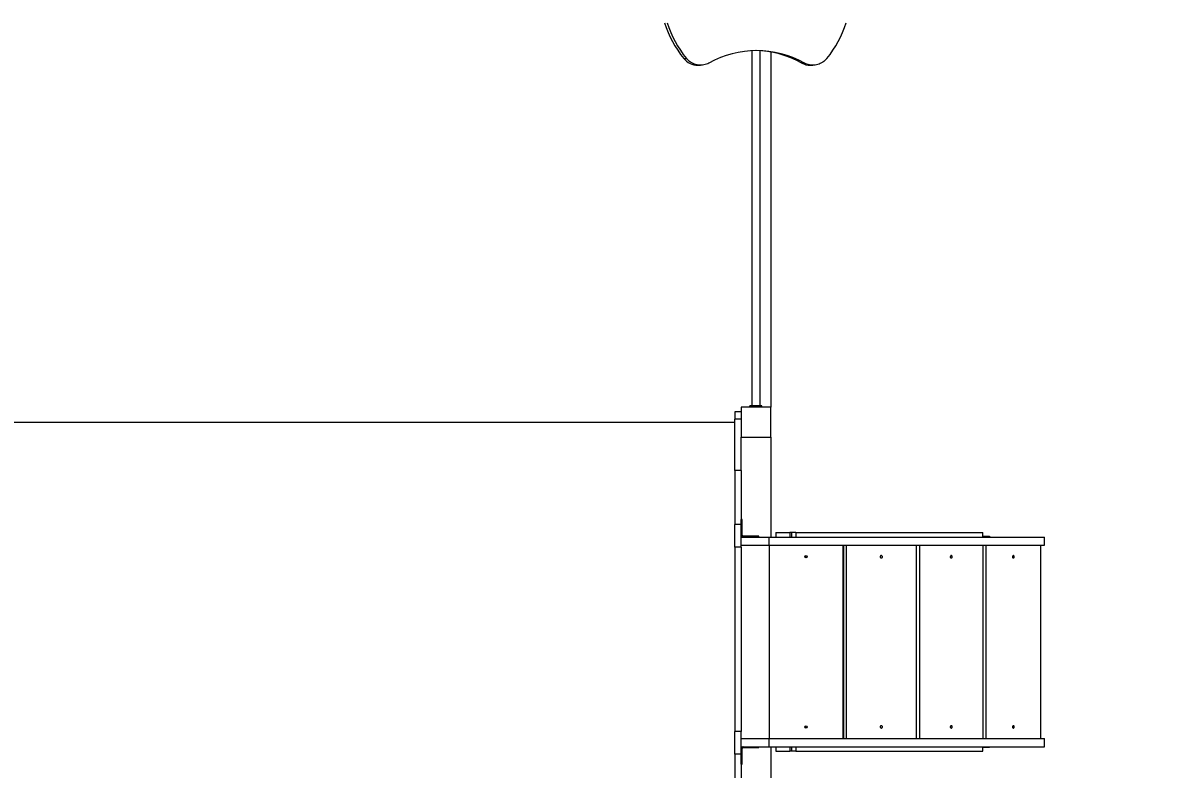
# Model space of a CAD drawing. Header units: millimetres. Extents: x -8939 to 8472, y -10604 to 8071.
# Drawn here: x -1443 to 2366, y 1365 to 3857 of the extents above; entities that cross this region are included whole.
import ezdxf

# ---------------------------------------------------------------- set-up
doc = ezdxf.new("R2010")
doc.units = ezdxf.units.MM
for name, color, linetype in [('DIKOM_ОБЪЕКТ', 7, 'Continuous'), ('DIKOM_РАЗМЕР_ЗОНА', 7, 'Continuous'), ('DIKOM_РАЗМЕР_ОБЪЕКТА', 7, 'Continuous')]:
    doc.layers.add(name, color=color, linetype=linetype)
doc.styles.add('style1', font='arial.ttf', dxfattribs={"width": 0.8})
doc.dimstyles.new('1-50', dxfattribs={"dimtxt": 300, "dimasz": 200, "dimexe": 100, "dimexo": 0, "dimgap": 100, "dimtad": 1, "dimdec": 0, "dimtxsty": 'style1', "dimcen": 0, "dimclrd": 7, "dimclre": 7, "dimadec": 1, "dimazin": 2, "dimtfac": 1, "dimtdec": 0, "dimtmove": 0, "dimatfit": 3, "dimfxl": 0, "dimlwd": 25, "dimlwe": 18, "dimarcsym": 0})

# ---------------------------------------------------------------- blocks, each defined once
blk = doc.blocks.new('*D10')
at = {"layer": 'Defpoints', "color": 0, "transparency": 16777216}
for p in [(-1552.4, 6070.9), (-5993.5, -5179.1), (3962.9, -5179.1)]:
    blk.add_point(p, dxfattribs=at)
at = {"layer": 'DIKOM_РАЗМЕР_ОБЪЕКТА', "color": 7, "lineweight": 18, "transparency": 16777216}
for p, q in [((-1552.4, 6070.9), (-6093.5, 6070.9)), ((3962.9, -5179.1), (-6093.5, -5179.1))]:
    blk.add_line(p, q, dxfattribs=at)
at = {"layer": 'DIKOM_РАЗМЕР_ОБЪЕКТА', "color": 7, "lineweight": 25, "transparency": 16777216}
blk.add_line((-5993.5, 5870.9), (-5993.5, -4979.1), dxfattribs=at)
at = {"layer": 'DIKOM_РАЗМЕР_ОБЪЕКТА', "color": 7, "transparency": 16777216}
for points in [[(-6026.9, 5870.9), (-5960.2, 5870.9), (-5993.5, 6070.9)], [(-6026.9, -4979.1), (-5960.2, -4979.1), (-5993.5, -5179.1)]]:
    blk.add_solid(points, dxfattribs=at)
at = {"layer": 'DIKOM_РАЗМЕР_ОБЪЕКТА', "color": 0, "transparency": 16777216, "insert": (-6246.7, 1864), "char_height": 300, "attachment_point": 5, "rotation": 90, "style": 'style1'}
blk.add_mtext('11250', dxfattribs=at)
blk = doc.blocks.new('*D11')
at = {"layer": 'Defpoints', "color": 0, "transparency": 16777216}
for p in [(-4909.4, 1993.3), (5472.2, -1149), (5472.2, -8455.4)]:
    blk.add_point(p, dxfattribs=at)
at = {"layer": 'DIKOM_РАЗМЕР_ОБЪЕКТА', "color": 7, "lineweight": 18, "transparency": 16777216}
for p, q in [((-4909.4, 1993.3), (-4909.4, -8555.4)), ((5472.2, -1149), (5472.2, -8555.4))]:
    blk.add_line(p, q, dxfattribs=at)
at = {"layer": 'DIKOM_РАЗМЕР_ОБЪЕКТА', "color": 7, "lineweight": 25, "transparency": 16777216}
blk.add_line((-4709.4, -8455.4), (5272.2, -8455.4), dxfattribs=at)
at = {"layer": 'DIKOM_РАЗМЕР_ОБЪЕКТА', "color": 7, "transparency": 16777216}
for points in [[(-4709.4, -8422), (-4709.4, -8488.7), (-4909.4, -8455.4)], [(5272.2, -8422), (5272.2, -8488.7), (5472.2, -8455.4)]]:
    blk.add_solid(points, dxfattribs=at)
at = {"layer": 'DIKOM_РАЗМЕР_ОБЪЕКТА', "color": 0, "transparency": 16777216, "insert": (1663.1, -8202.2), "char_height": 300, "attachment_point": 5, "style": 'style1'}
blk.add_mtext('10400', dxfattribs=at)
blk = doc.blocks.new('*D12')
at = {"layer": 'Defpoints', "color": 0, "transparency": 16777216}
for p in [(-8488.9, 8070.9), (-1804, 8070.9), (173.6, -6679.1)]:
    blk.add_point(p, dxfattribs=at)
at = {"layer": 'DIKOM_РАЗМЕР_ЗОНА', "color": 7, "lineweight": 18, "transparency": 16777216}
for p, q in [((-1804, 8070.9), (-8588.9, 8070.9)), ((173.6, -6679.1), (-8588.9, -6679.1))]:
    blk.add_line(p, q, dxfattribs=at)
at = {"layer": 'DIKOM_РАЗМЕР_ЗОНА', "color": 7, "lineweight": 25, "transparency": 16777216}
blk.add_line((-8488.9, -6479.1), (-8488.9, 7870.9), dxfattribs=at)
at = {"layer": 'DIKOM_РАЗМЕР_ЗОНА', "color": 7, "transparency": 16777216}
for points in [[(-8522.3, 7870.9), (-8455.6, 7870.9), (-8488.9, 8070.9)], [(-8522.3, -6479.1), (-8455.6, -6479.1), (-8488.9, -6679.1)]]:
    blk.add_solid(points, dxfattribs=at)
at = {"layer": 'DIKOM_РАЗМЕР_ЗОНА', "color": 0, "transparency": 16777216, "insert": (-8742.1, 2001.1), "char_height": 300, "attachment_point": 5, "rotation": 90, "style": 'style1'}
blk.add_mtext('14750', dxfattribs=at)
blk = doc.blocks.new('*D13')
at = {"layer": 'Defpoints', "color": 0, "transparency": 16777216}
for p in [(-7909.4, 1799), (8472.2, -1099.5), (-7909.4, -10503.8)]:
    blk.add_point(p, dxfattribs=at)
at = {"layer": 'DIKOM_РАЗМЕР_ЗОНА', "color": 7, "lineweight": 18, "transparency": 16777216}
for p, q in [((-7909.4, 1799), (-7909.4, -10603.8)), ((8472.2, -1099.5), (8472.2, -10603.8))]:
    blk.add_line(p, q, dxfattribs=at)
at = {"layer": 'DIKOM_РАЗМЕР_ЗОНА', "color": 7, "lineweight": 25, "transparency": 16777216}
blk.add_line((8272.2, -10503.8), (-7709.4, -10503.8), dxfattribs=at)
at = {"layer": 'DIKOM_РАЗМЕР_ЗОНА', "color": 7, "transparency": 16777216}
for points in [[(-7709.4, -10470.4), (-7709.4, -10537.1), (-7909.4, -10503.8)], [(8272.2, -10470.4), (8272.2, -10537.1), (8472.2, -10503.8)]]:
    blk.add_solid(points, dxfattribs=at)
at = {"layer": 'DIKOM_РАЗМЕР_ЗОНА', "color": 0, "transparency": 16777216, "insert": (1786.3, -10250.6), "char_height": 300, "attachment_point": 5, "style": 'style1'}
blk.add_mtext('16400', dxfattribs=at)

msp = doc.modelspace()

# ---------------------------------------------------------------- linework, layer by layer
at = {"layer": 'DIKOM_ОБЪЕКТ', "color": 7, "linetype": 'Continuous', "lineweight": 15}
for p, q in [((764.5, 3738.4), (773.4, 3738.4)), ((992.2, 3764.1), (992.2, 2578)), ((1019.2, 2578), (1019.2, 3763.8)), ((1055.7, 3759.5), (1055.7, 2574)), ((811.4, 3715.5), (820.3, 3715.5)), ((1158.4, 3722.9), (1167.3, 3722.9)), ((1186.8, 3715.5), (1195.7, 3715.5)), ((955.7, 2559), (934.7, 2559)), ((934.7, 2559), (934.7, 2534)), ((955.7, 2574), (955.7, 2474)), ((1055.7, 2574), (955.7, 2574)), ((985.7, 2574), (985.7, 2578)), ((1025.7, 2578), (985.7, 2578)), ((1025.7, 2574), (1025.7, 2578)), ((1055.7, 2474), (1055.7, 2574)), ((-1844.3, 2524), (934.7, 2524)), ((955.7, 2534), (934.7, 2534)), ((934.7, 2362.4), (934.7, 2534)), ((955.7, 2362.4), (955.7, 2474)), ((955.7, 2474), (1055.7, 2474)), ((1055.7, 2474), (1055.7, 2140.6)), ((955.7, 2362.4), (934.7, 2362.4)), ((955.7, 2182.8), (934.7, 2182.8)), ((934.7, 2107.2), (934.7, 2182.8)), ((956.7, 2198.6), (955.7, 2198.6)), ((955.7, 2107.2), (955.7, 2182.8)), ((955.7, 2180.6), (956.7, 2180.6)), ((959.7, 2198.6), (956.7, 2198.6)), ((956.7, 2180.6), (956.7, 2198.6)), ((956.7, 2180.6), (959.7, 2180.6)), ((956.7, 2146.6), (956.7, 2180.6)), ((959.7, 2180.6), (959.7, 2198.6)), ((959.7, 2146.6), (959.7, 2180.6)), ((955.7, 2140.6), (1048.7, 2140.6)), ((996.7, 2143.6), (962.7, 2143.6)), ((996.7, 2140.6), (996.7, 2143.6)), ((1014.7, 2143.6), (996.7, 2143.6)), ((1014.7, 2140.6), (1014.7, 2143.6)), ((1048.7, 2140.6), (1048.7, 2113.6)), ((1048.7, 2140.6), (1968.6, 2140.6)), ((1072.4, 2155.6), (1072.4, 2140.6)), ((1072.4, 2155.6), (1118.8, 2155.6)), ((1118.8, 2155.6), (1118.8, 2140.6)), ((1124.3, 2155.6), (1118.8, 2155.6)), ((1124.3, 2155.6), (1124.3, 2140.6)), ((1139.1, 2155.6), (1124.3, 2155.6)), ((1139.1, 2155.6), (1139.1, 2140.6)), ((1139.1, 2155.6), (1762.2, 2155.6)), ((1762.2, 2155.6), (1762.2, 2140.6)), ((1762.2, 2155.6), (1762.9, 2155.6)), ((1762.9, 2140.6), (1762.9, 2155.6)), ((1762.9, 2143.6), (1785.7, 2143.6)), ((1785.7, 2143.6), (1785.7, 2140.6)), ((1968.6, 2140.6), (1968.6, 2113.6)), ((1968.6, 2140.6), (1969.8, 2140.6)), ((1969.8, 2113.6), (1969.8, 2140.6)), ((955.7, 2107.2), (934.7, 2107.2)), ((955.7, 2113.6), (1048.7, 2113.6)), ((1049.7, 2113.6), (1049.7, 1467.6)), ((1296.5, 1467.6), (1296.5, 2113.6)), ((1297.6, 2113.6), (1297.6, 1467.6)), ((1307, 2113.6), (1307, 1467.6)), ((1541.5, 1467.6), (1541.5, 2113.6)), ((1551.3, 2113.6), (1551.3, 1467.6)), ((1764.6, 1467.6), (1764.6, 2113.6)), ((1773.3, 2113.6), (1773.3, 1467.6)), ((1957.3, 1467.6), (1957.3, 2113.6)), ((1968.6, 2113.6), (1969.8, 2113.6)), ((955.7, 1490.8), (934.7, 1490.8)), ((955.7, 1467.6), (1048.7, 1467.6)), ((1048.7, 1467.6), (1048.7, 1440.6)), ((1048.7, 1467.6), (1968.6, 1467.6)), ((1968.6, 1467.6), (1968.6, 1440.6)), ((1968.6, 1467.6), (1969.8, 1467.6)), ((1969.8, 1440.6), (1969.8, 1467.6)), ((955.7, 1415.2), (934.7, 1415.2)), ((934.7, 1415.2), (934.7, 1331.4)), ((955.7, 1440.6), (1048.7, 1440.6)), ((955.7, 1415.2), (955.7, 1326.5)), ((956.7, 1400.6), (956.7, 1434.6)), ((959.7, 1400.6), (959.7, 1434.6)), ((962.7, 1437.6), (996.7, 1437.6)), ((996.7, 1440.6), (996.7, 1437.6)), ((996.7, 1437.6), (1014.7, 1437.6)), ((1014.7, 1437.6), (1014.7, 1440.6)), ((1048.7, 1440.6), (1968.6, 1440.6)), ((1055.7, 1440.6), (1055.7, 1293.7)), ((1072.4, 1440.6), (1072.4, 1425.6)), ((1072.4, 1425.6), (1118.8, 1425.6)), ((1118.8, 1440.6), (1118.8, 1425.6)), ((1124.3, 1425.6), (1118.8, 1425.6)), ((1124.3, 1440.6), (1124.3, 1425.6)), ((1139.1, 1425.6), (1124.3, 1425.6)), ((1139.1, 1440.6), (1139.1, 1425.6)), ((1139.1, 1425.6), (1762.2, 1425.6)), ((1762.2, 1440.6), (1762.2, 1425.6)), ((1762.2, 1425.6), (1762.9, 1425.6)), ((1762.9, 1425.6), (1762.9, 1440.6)), ((1785.7, 1437.6), (1762.9, 1437.6)), ((1785.7, 1440.6), (1785.7, 1437.6)), ((1968.6, 1440.6), (1969.8, 1440.6)), ((955.7, 1400.6), (956.7, 1400.6)), ((955.7, 1382.6), (956.7, 1382.6)), ((956.7, 1400.6), (959.7, 1400.6)), ((956.7, 1382.6), (956.7, 1400.6)), ((956.7, 1382.6), (959.7, 1382.6))]:
    msp.add_line(p, q, dxfattribs=at)
at = {"layer": 'DIKOM_ОБЪЕКТ', "color": 7, "linetype": 'Continuous', "lineweight": 15, "flags": 128}
for points in [[(848.7, 3722.9), (844.6, 3720.8), (840.3, 3719.1), (835.9, 3717.7), (831.4, 3716.6), (826.9, 3715.9), (822.3, 3715.5), (817.8, 3715.6), (813.2, 3715.9), (808.7, 3716.7), (804.2, 3717.8), (799.9, 3719.2), (795.6, 3721), (791.5, 3723.2), (787.5, 3725.6), (783.6, 3728.4), (780, 3731.5), (776.6, 3734.8), (773.4, 3738.4)], [(1242.6, 3738.4), (1239.4, 3734.8), (1236, 3731.5), (1232.4, 3728.4), (1228.6, 3725.6), (1224.6, 3723.2), (1220.4, 3721), (1216.2, 3719.2), (1211.8, 3717.8), (1207.3, 3716.7), (1202.8, 3715.9), (1198.3, 3715.6), (1193.7, 3715.5), (1189.1, 3715.9), (1184.6, 3716.6), (1180.1, 3717.7), (1175.8, 3719.1), (1171.5, 3720.8), (1167.3, 3722.9)], [(934.7, 2362.4), (934.7, 2355.1), (934.7, 2347.5), (934.7, 2339.9), (934.7, 2332.1), (934.7, 2324.2), (934.7, 2316.2), (934.7, 2308.2), (934.7, 2300.1), (934.7, 2291.9), (934.7, 2283.7), (934.7, 2275.5), (934.7, 2267.4), (934.7, 2259.2), (934.7, 2251.1), (934.7, 2243.1), (934.7, 2235.1), (934.7, 2227.2), (934.7, 2219.4), (934.7, 2211.8), (934.7, 2204.3), (934.7, 2196.9), (934.7, 2189.7), (934.7, 2182.8)], [(955.7, 2362.4), (955.7, 2355.1), (955.7, 2347.5), (955.7, 2339.9), (955.7, 2332.1), (955.7, 2324.2), (955.7, 2316.2), (955.7, 2308.2), (955.7, 2300.1), (955.7, 2291.9), (955.7, 2283.7), (955.7, 2275.5), (955.7, 2267.4), (955.7, 2259.2), (955.7, 2251.1), (955.7, 2243.1), (955.7, 2235.1), (955.7, 2227.2), (955.7, 2219.4), (955.7, 2211.8), (955.7, 2204.3), (955.7, 2196.9), (955.7, 2189.7), (955.7, 2182.8)], [(934.7, 2107.2), (934.7, 2091.3), (934.7, 2075.2), (934.7, 2059.1), (934.7, 2042.9), (934.7, 2026.5), (934.7, 2010), (934.7, 1993.5), (934.7, 1976.9), (934.7, 1960.2), (934.7, 1943.4), (934.7, 1926.5), (934.7, 1909.6), (934.7, 1892.7), (934.7, 1875.7), (934.7, 1858.7), (934.7, 1841.6), (934.7, 1824.6), (934.7, 1807.5), (934.7, 1790.4), (934.7, 1773.3), (934.7, 1756.3), (934.7, 1739.2), (934.7, 1722.2), (934.7, 1705.2), (934.7, 1688.3), (934.7, 1671.4), (934.7, 1654.5), (934.7, 1637.8), (934.7, 1621.1), (934.7, 1604.4), (934.7, 1587.9), (934.7, 1571.4), (934.7, 1555.1), (934.7, 1538.8), (934.7, 1522.7), (934.7, 1506.6), (934.7, 1490.8)], [(955.7, 2107.2), (955.7, 2091.3), (955.7, 2075.2), (955.7, 2059.1), (955.7, 2042.9), (955.7, 2026.5), (955.7, 2010), (955.7, 1993.5), (955.7, 1976.9), (955.7, 1960.2), (955.7, 1943.4), (955.7, 1926.5), (955.7, 1909.6), (955.7, 1892.7), (955.7, 1875.7), (955.7, 1858.7), (955.7, 1841.6), (955.7, 1824.6), (955.7, 1807.5), (955.7, 1790.4), (955.7, 1773.3), (955.7, 1756.3), (955.7, 1739.2), (955.7, 1722.2), (955.7, 1705.2), (955.7, 1688.3), (955.7, 1671.4), (955.7, 1654.5), (955.7, 1637.8), (955.7, 1621.1), (955.7, 1604.4), (955.7, 1587.9), (955.7, 1571.4), (955.7, 1555.1), (955.7, 1538.8), (955.7, 1522.7), (955.7, 1506.6), (955.7, 1490.8)], [(1048.7, 2113.6), (1069.8, 2113.6), (1090.8, 2113.6), (1111.7, 2113.6), (1132.4, 2113.6), (1153, 2113.6), (1173.4, 2113.6), (1193.7, 2113.6), (1213.8, 2113.6), (1233.8, 2113.6), (1253.6, 2113.6), (1273.2, 2113.6), (1292.7, 2113.6), (1312, 2113.6), (1331.1, 2113.6), (1350, 2113.6), (1368.7, 2113.6), (1387.2, 2113.6), (1405.5, 2113.6), (1423.6, 2113.6), (1441.5, 2113.6), (1459.2, 2113.6), (1476.7, 2113.6), (1493.9, 2113.6), (1510.9, 2113.6), (1527.6, 2113.6), (1544.2, 2113.6), (1560.4, 2113.6), (1576.5, 2113.6), (1592.3, 2113.6), (1607.8, 2113.6), (1623, 2113.6), (1638.1, 2113.6), (1652.8, 2113.6), (1667.3, 2113.6), (1681.4, 2113.6), (1695.4, 2113.6), (1709, 2113.6), (1722.3, 2113.6), (1735.4, 2113.6), (1748.2, 2113.6), (1760.6, 2113.6), (1772.8, 2113.6), (1784.7, 2113.6), (1796.2, 2113.6), (1807.5, 2113.6), (1818.4, 2113.6), (1829.1, 2113.6), (1839.4, 2113.6), (1849.4, 2113.6), (1859.1, 2113.6), (1868.4, 2113.6), (1877.5, 2113.6), (1886.2, 2113.6), (1894.5, 2113.6), (1902.6, 2113.6), (1910.3, 2113.6), (1917.7, 2113.6), (1924.7, 2113.6), (1931.4, 2113.6), (1937.8, 2113.6), (1943.8, 2113.6), (1949.4, 2113.6), (1954.7, 2113.6), (1959.7, 2113.6), (1964.3, 2113.6), (1968.6, 2113.6)], [(1424.3, 2078.6), (1423.1, 2078.4), (1422.1, 2077.9), (1421.3, 2077.1), (1420.8, 2076), (1420.5, 2074.9), (1420.6, 2073.7), (1421, 2072.6), (1421.7, 2071.6), (1422.6, 2071), (1423.7, 2070.6), (1424.8, 2070.6), (1425.9, 2071), (1426.8, 2071.6), (1427.5, 2072.6), (1427.9, 2073.7), (1428, 2074.9), (1427.7, 2076), (1427.2, 2077.1), (1426.4, 2077.9), (1425.4, 2078.4), (1424.3, 2078.6)], [(1657.9, 2078.6), (1656.9, 2078.4), (1656, 2077.9), (1655.3, 2077.1), (1654.8, 2076), (1654.5, 2074.9), (1654.6, 2073.7), (1655, 2072.6), (1655.6, 2071.6), (1656.4, 2071), (1657.4, 2070.6), (1658.4, 2070.6), (1659.4, 2071), (1660.3, 2071.6), (1660.9, 2072.6), (1661.3, 2073.7), (1661.3, 2074.9), (1661.1, 2076), (1660.6, 2077.1), (1659.9, 2077.9), (1658.9, 2078.4), (1657.9, 2078.6)], [(1865.3, 2078.6), (1864.4, 2078.4), (1863.6, 2077.9), (1863, 2077.1), (1862.5, 2076), (1862.3, 2074.9), (1862.4, 2073.7), (1862.7, 2072.6), (1863.3, 2071.6), (1864, 2071), (1864.8, 2070.6), (1865.7, 2070.6), (1866.6, 2071), (1867.3, 2071.6), (1867.8, 2072.6), (1868.2, 2073.7), (1868.2, 2074.9), (1868, 2076), (1867.6, 2077.1), (1866.9, 2077.9), (1866.1, 2078.4), (1865.3, 2078.6)], [(934.7, 1415.2), (934.7, 1419.5), (934.7, 1423.9), (934.7, 1428.5), (934.7, 1433.3), (934.7, 1438.1), (934.7, 1443), (934.7, 1448), (934.7, 1453), (934.7, 1457.9), (934.7, 1462.9), (934.7, 1467.8), (934.7, 1472.7), (934.7, 1477.4), (934.7, 1482), (934.7, 1486.5), (934.7, 1490.8)], [(955.7, 1415.2), (955.7, 1419.5), (955.7, 1423.9), (955.7, 1428.5), (955.7, 1433.3), (955.7, 1438.1), (955.7, 1443), (955.7, 1448), (955.7, 1453), (955.7, 1457.9), (955.7, 1462.9), (955.7, 1467.8), (955.7, 1472.7), (955.7, 1477.4), (955.7, 1482), (955.7, 1486.5), (955.7, 1490.8)], [(1424.3, 1510.6), (1423.1, 1510.4), (1422.1, 1509.9), (1421.3, 1509.1), (1420.8, 1508), (1420.5, 1506.9), (1420.6, 1505.7), (1421, 1504.6), (1421.7, 1503.6), (1422.6, 1503), (1423.7, 1502.6), (1424.8, 1502.6), (1425.9, 1503), (1426.8, 1503.6), (1427.5, 1504.6), (1427.9, 1505.7), (1428, 1506.9), (1427.7, 1508), (1427.2, 1509.1), (1426.4, 1509.9), (1425.4, 1510.4), (1424.3, 1510.6)], [(1657.9, 1510.6), (1656.9, 1510.4), (1656, 1509.9), (1655.3, 1509.1), (1654.8, 1508), (1654.5, 1506.9), (1654.6, 1505.7), (1655, 1504.6), (1655.6, 1503.6), (1656.4, 1503), (1657.4, 1502.6), (1658.4, 1502.6), (1659.4, 1503), (1660.3, 1503.6), (1660.9, 1504.6), (1661.3, 1505.7), (1661.3, 1506.9), (1661.1, 1508), (1660.6, 1509.1), (1659.9, 1509.9), (1658.9, 1510.4), (1657.9, 1510.6)], [(1865.3, 1510.6), (1864.4, 1510.4), (1863.6, 1509.9), (1863, 1509.1), (1862.5, 1508), (1862.3, 1506.9), (1862.4, 1505.7), (1862.7, 1504.6), (1863.3, 1503.6), (1864, 1503), (1864.8, 1502.6), (1865.7, 1502.6), (1866.6, 1503), (1867.3, 1503.6), (1867.8, 1504.6), (1868.2, 1505.7), (1868.2, 1506.9), (1868, 1508), (1867.6, 1509.1), (1866.9, 1509.9), (1866.1, 1510.4), (1865.3, 1510.6)], [(959.7, 1382.6), (959.7, 1382.7), (959.7, 1383.3), (959.7, 1384.2), (959.7, 1385.4), (959.7, 1387), (959.7, 1388.8), (959.7, 1390.8), (959.7, 1393.1), (959.7, 1395.5), (959.7, 1398), (959.7, 1400.6)]]:
    msp.add_lwpolyline(points, dxfattribs=at)
at = {"layer": 'DIKOM_ОБЪЕКТ', "color": 7, "linetype": 'Continuous', "lineweight": 15}
for centre in [(1173.1, 2074.6), (1173.1, 1506.6)]:
    msp.add_circle(centre, 3.96, dxfattribs=at)
for centre, radius, start, end in [((1042.1, 3965.7), 358.8, 197.6108, 219.3129), ((1051, 3965.7), 358.8, 197.6108, 219.313), ((965, 3965.7), 358.8, 320.6872, 342.389), ((812.1, 3776.4), 60.9, 218.6122, 269.3673), ((1008, 3437.6), 326.8, 60.8233, 119.1767), ((998.4, 3435.4), 329.1, 60.8933, 89.0928), ((1187, 3774.2), 58.7, 240.9083, 269.8569), ((961.7, 2146.6), 6, 180, 270), ((962.7, 2146.6), 6, 180, 270), ((962.7, 2146.6), 3, 180, 270), ((1168.7, 2074.6), 4.02, 303.4272, 56.5728), ((1168.7, 1506.6), 4.02, 303.427, 56.573), ((961.7, 1434.6), 6, 90, 180), ((962.7, 1434.6), 6, 90, 180), ((962.7, 1434.6), 3, 90, 180)]:
    msp.add_arc(centre, radius, start, end, dxfattribs=at)

# ---------------------------------------------------------------- dimensions: what is measured, and where the dimension line sits
at = {"layer": 'DIKOM_РАЗМЕР_ЗОНА'}
dim = msp.add_linear_dim(base=(-8488.9, 8070.9), p1=(173.6, -6679.1), p2=(-1804, 8070.9), angle=270, text='14750', dimstyle='1-50', dxfattribs=at)
dim.commit()
dim.dimension.update_dxf_attribs({"geometry": '*D12', "text_midpoint": (-8488.9, 2001.1), "dimtype": 160})
dim = msp.add_linear_dim(base=(-7909.4, -10503.8), p1=(8472.2, -1099.5), p2=(-7909.4, 1799), text='16400', dimstyle='1-50', dxfattribs=at)
dim.commit()
dim.dimension.update_dxf_attribs({"geometry": '*D13', "text_midpoint": (1786.3, -10503.8), "dimtype": 160})
at = {"layer": 'DIKOM_РАЗМЕР_ОБЪЕКТА'}
dim = msp.add_linear_dim(base=(-5993.5, -5179.1), p1=(-1552.4, 6070.9), p2=(3962.9, -5179.1), angle=270, dimstyle='1-50', dxfattribs=at)
dim.commit()
dim.dimension.update_dxf_attribs({"geometry": '*D10', "text_midpoint": (-5993.5, 1864), "dimtype": 160})
dim = msp.add_linear_dim(base=(5472.2, -8455.4), p1=(-4909.4, 1993.3), p2=(5472.2, -1149), text='10400', dimstyle='1-50', dxfattribs=at)
dim.commit()
dim.dimension.update_dxf_attribs({"geometry": '*D11', "text_midpoint": (1663.1, -8455.4), "dimtype": 160})

doc.saveas('drawing.dxf')
